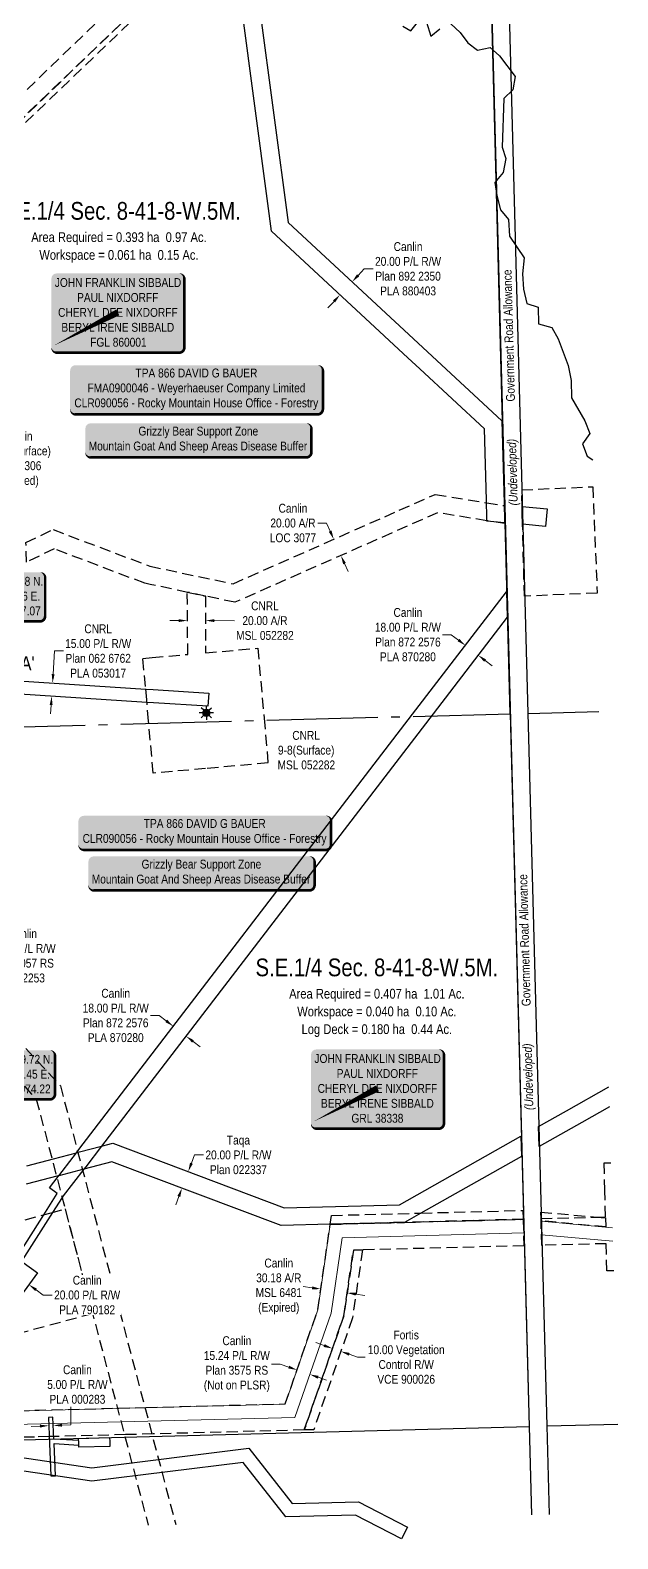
# Model space of a CAD drawing. Extents: x 626668 to 628700, y 5819173 to 5821810.
# Drawn here: x 628037 to 628700, y 5819173 to 5820874 of the extents above; entities that cross this region are included whole.
import ezdxf
from ezdxf.enums import TextEntityAlignment as Align

# ---------------------------------------------------------------- set-up
doc = ezdxf.new("R2010")
doc.units = 0
doc.header["$LTSCALE"] = 5
doc.header["$PDSIZE"] = 0.5
for name, pattern in [('foc-ACCESSROAD', [3.75, 2.5, -1.25]), ('foc-FLOWLINE', [3.75, 2.5, -1.25]), ('foc-QUARTERLINE', [33, 25, -3, 2, -3])]:
    doc.linetypes.add(name, pattern=pattern)
doc.layers.get('Defpoints').update_dxf_attribs({"color": 9})
for name, color, linetype in [('AS-OWNER', 7, 'Continuous'), ('AS-SYMBOL', 7, 'Continuous'), ('AS-WILDLIFE-BLOCK', 131, 'Continuous'), ('C-AR', 13, 'foc-ACCESSROAD'), ('C-RW', 13, 'Continuous'), ('C-SYMBOL', 7, 'Continuous'), ('C-WS', 13, 'foc-ACCESSROAD'), ('DETAIL-T', 7, 'Continuous'), ('F-EZE', 190, 'foc-FLOWLINE'), ('F-RW', 190, 'Continuous'), ('F-VCE', 190, 'foc-FLOWLINE'), ('F-WS', 190, 'foc-ACCESSROAD'), ('F-WS-S', 190, 'Continuous'), ('L-AREAWORK', 5, 'Continuous'), ('L-BD', 7, 'Continuous'), ('L-ROAD-T', 7, 'Continuous'), ('L-SEC', 7, 'Continuous'), ('L-SECQ', 8, 'foc-QUARTERLINE'), ('L-SYMBOL', 7, 'Continuous'), ('T-WATER', 160, 'Continuous')]:
    doc.layers.add(name, color=color, linetype=linetype)
for name, color, linetype, lineweight in [('C-AR-T', 13, 'Continuous', 9), ('C-RW-T', 13, 'Continuous', 9), ('C-WS-T', 13, 'Continuous', 9), ('F-RW-T', 190, 'Continuous', 9), ('F-WS-T', 190, 'Continuous', 9), ('T-TEXT', 48, 'Continuous', 18)]:
    doc.layers.add(name, color=color, linetype=linetype, lineweight=lineweight)
doc.styles.add('100L', font='ARIALN.TTF', dxfattribs={"height": 11})
doc.styles.add('175L', font='ARIALN.TTF', dxfattribs={"height": 20})
doc.styles.add('80', font='ARIALN.TTF', dxfattribs={"height": 10})
doc.styles.add('80CG', font='ARIALN.TTF', dxfattribs={"height": 10})
doc.styles.add('80L', font='ARIALN.TTF', dxfattribs={"height": 10})
doc.styles.add('80LS', font='ARIALNI.TTF', dxfattribs={"height": 10})
doc.dimstyles.new('Compass 5 000', dxfattribs={"dimscale": 5, "dimtxt": 9, "dimasz": 2, "dimexe": 0.2, "dimexo": 0.0625, "dimgap": 0.5, "dimtad": 0, "dimtih": 1, "dimtoh": 1, "dimzin": 0, "dimdsep": 46, "dimtxsty": '80CG', "dimcen": 0.1, "dimse1": 1, "dimse2": 1, "dimclrd": 256, "dimclrt": 256, "dimaunit": 1, "dimadec": 4, "dimazin": 0, "dimtfac": 0.06, "dimtofl": 0, "dimtmove": 0, "dimatfit": 1, "dimfxl": 0.2, "dimtolj": 1, "dimtzin": 0, "dimlwd": -1, "dimarcsym": 0})

# ---------------------------------------------------------------- blocks, each defined once
blk = doc.blocks.new('GAS')
h = blk.add_hatch(color=255)
h.dxf.hatch_style = 1
edge = h.paths.add_edge_path()
edge.add_arc((0, 0), 0.9, 0, 360)
for p, q in [((-0.81, 0), (-1.62, 0)), ((-0.57, 0.57), (-1.14, 1.14)), ((0, 0.81), (0, 1.62)), ((0.57, 0.57), (1.14, 1.14)), ((1.62, 0), (0.81, 0)), ((-0.57, -0.57), (-1.14, -1.14)), ((0, -0.81), (0, -1.62)), ((1.14, -1.14), (0.57, -0.57))]:
    blk.add_line(p, q)
blk.add_circle((0, 0), 0.8)
blk = doc.blocks.new('*U537')
h = blk.add_hatch(color=255)
edge = h.paths.add_edge_path()
edge.add_line((-121.5, -20), (121.5, -20))
edge.add_arc((121.5, -14), 6, 270, 360)
edge.add_line((127.5, -14), (127.5, 12.5))
edge.add_arc((121.5, 12.5), 6, 0, 90)
edge.add_line((121.5, 18.5), (-121.5, 18.5))
edge.add_arc((-121.5, 12.5), 6, 90, 180)
edge.add_line((-127.5, 12.5), (-127.5, -14))
edge.add_arc((-121.5, -14), 6, 180, 270)
at = {"color": 131, "flags": 128}
blk.add_lwpolyline([(-121.5, -20, 3, 3, 0), (121.5, -20, 3, 3, 0.414214), (127.5, -14, 3, 3, 0), (127.5, 12.5, 3, 0, 0.414214), (121.5, 18.5, 0, 0, 0), (-121.5, 18.5, 0, 0, 0.414214), (-127.5, 12.5, 0, 0, 0), (-127.5, -14, 0, 3, 0.414214)], format="xyseb", close=True, dxfattribs=at)
at = {"color": 131, "style": '80'}
blk.add_attdef('ENTER_TEXT_001', (-36, -5), '', height=10, dxfattribs=at)
blk = doc.blocks.new('*U534')
h = blk.add_hatch(color=254)
edge = h.paths.add_edge_path()
edge.add_line((-34, -28.5), (34, -28.5))
edge.add_arc((34, -22.5), 6, 270, 360)
edge.add_line((40, -22.5), (40, 21))
edge.add_arc((34, 21), 6, 0, 90)
edge.add_line((34, 27), (-34, 27))
edge.add_arc((-34, 21), 6, 90, 180)
edge.add_line((-40, 21), (-40, -22.5))
edge.add_arc((-34, -22.5), 6, 180, 270)
at = {"color": 1, "flags": 128}
blk.add_lwpolyline([(-34, -28.5, 3, 3, 0), (34, -28.5, 3, 3, 0.414214), (40, -22.5, 3, 3, 0), (40, 21, 3, 0, 0.414214), (34, 27, 0, 0, 0), (-34, 27, 0, 0, 0.414214), (-40, 21, 0, 0, 0), (-40, -22.5, 0, 3, 0.414214)], format="xyseb", close=True, dxfattribs=at)
blk.add_lwpolyline([(-11.9, -8.6, 0, 10, 0), (0, 0, 5, 5, 0)], format="xyseb", dxfattribs=at)
at = {"color": 1, "style": '80'}
blk.add_attdef('ENTER_TEXT_001', (-36, -5), '', height=10, dxfattribs=at)
blk = doc.blocks.new('*D539')
at = {"layer": 'C-AR-T', "transparency": 16777216}
for p, q in [((628354.9, 5819455.8), (628345, 5819457.2)), ((628404.4, 5819448.6), (628414.3, 5819447.2))]:
    blk.add_line(p, q, dxfattribs=at)
for points in [[(628355.2, 5819457.4), (628354.7, 5819454.1), (628364.8, 5819454.3)], [(628404.7, 5819450.3), (628404.2, 5819447), (628394.5, 5819450)]]:
    blk.add_solid(points, dxfattribs=at)
at = {"layer": 'Defpoints', "color": 0, "transparency": 16777216}
for p in [(628364.8, 5819454.3), (628364.9, 5819454.7), (628394.6, 5819450.4)]:
    blk.add_point(p, dxfattribs=at)
at = {"layer": 'C-AR-T', "transparency": 16777216, "insert": (628317.4, 5819457.2), "char_height": 10, "attachment_point": 5, "style": '80CG'}
blk.add_mtext('\\A1;Canlin\\P30.18 A/R\\PMSL 6481\\P(Expired)', dxfattribs=at)
blk = doc.blocks.new('*D542')
at = {"layer": 'C-RW-T', "transparency": 16777216}
for p, q in [((628048, 5819299.7), (628038.1, 5819299.3)), ((628073, 5819300.8), (628083, 5819301.2))]:
    blk.add_line(p, q, dxfattribs=at)
for points in [[(628048, 5819301.4), (628048.1, 5819298.1), (628058, 5819300.2)], [(628073, 5819302.4), (628073.1, 5819299.1), (628063, 5819300.4)]]:
    blk.add_solid(points, dxfattribs=at)
at = {"layer": 'Defpoints', "color": 0, "transparency": 16777216}
for p in [(628058, 5819301), (628063, 5819301.2), (628063, 5819300.4)]:
    blk.add_point(p, dxfattribs=at)
at = {"layer": 'C-RW-T', "transparency": 16777216, "insert": (628090.3, 5819346.6), "char_height": 10, "attachment_point": 5, "style": '80CG'}
blk.add_mtext('\\A1;Canlin\\P5.00 P/L R/W\\PPLA 000283', dxfattribs=at)
blk = doc.blocks.new('*D543')
at = {"layer": 'C-RW-T', "transparency": 16777216}
for p, q in [((628182.6, 5819762.9), (628172.6, 5819762.9)), ((628190.5, 5819756.8), (628182.6, 5819762.9)), ((628220.7, 5819733.7), (628228.6, 5819727.6))]:
    blk.add_line(p, q, dxfattribs=at)
for points in [[(628191.5, 5819758.2), (628189.5, 5819755.5), (628198.5, 5819750.7)], [(628221.7, 5819735), (628219.7, 5819732.4), (628212.7, 5819739.8)]]:
    blk.add_solid(points, dxfattribs=at)
at = {"layer": 'Defpoints', "color": 0, "transparency": 16777216}
for p in [(628198.3, 5819750.5), (628212.5, 5819739.5), (628212.7, 5819739.8)]:
    blk.add_point(p, dxfattribs=at)
at = {"layer": 'C-RW-T', "transparency": 16777216, "insert": (628133.5, 5819762.9), "char_height": 10, "attachment_point": 5, "style": '80CG'}
blk.add_mtext('\\A1;Canlin\\P18.00 P/L R/W\\PPlan 872 2576\\PPLA 870280', dxfattribs=at)
blk = doc.blocks.new('*D545')
at = {"layer": 'C-RW-T', "transparency": 16777216}
for p, q in [((628319.1, 5819369.6), (628309.1, 5819369.6)), ((628328.6, 5819366.3), (628319.1, 5819369.6)), ((628361.9, 5819354.8), (628371.3, 5819351.5))]:
    blk.add_line(p, q, dxfattribs=at)
for points in [[(628329.1, 5819367.9), (628328.1, 5819364.8), (628338, 5819363.1)], [(628362.4, 5819356.4), (628361.3, 5819353.2), (628352.4, 5819358.1)]]:
    blk.add_solid(points, dxfattribs=at)
at = {"layer": 'Defpoints', "color": 0, "transparency": 16777216}
for p in [(628338, 5819363.1), (628340.8, 5819371.1), (628355.2, 5819366.1)]:
    blk.add_point(p, dxfattribs=at)
at = {"layer": 'C-RW-T', "transparency": 16777216, "insert": (628270.1, 5819369.6), "char_height": 10, "attachment_point": 5, "style": '80CG'}
blk.add_mtext('\\A1;Canlin\\P15.24 P/L R/W\\PPlan 3575 RS\\P(Not on PLSR)', dxfattribs=at)
blk = doc.blocks.new('*D546')
at = {"layer": 'C-RW-T', "transparency": 16777216}
for p, q in [((627936.1, 5819823.4), (627926.1, 5819822.2)), ((627971, 5819827.9), (627989.4, 5819830.2))]:
    blk.add_line(p, q, dxfattribs=at)
for points in [[(627935.9, 5819825.1), (627936.3, 5819821.8), (627946, 5819824.7)], [(627970.8, 5819829.5), (627971.2, 5819826.2), (627961.1, 5819826.6)]]:
    blk.add_solid(points, dxfattribs=at)
at = {"layer": 'Defpoints', "color": 0, "transparency": 16777216}
for p in [(627941.5, 5819860.3), (627956.6, 5819862.2), (627961.1, 5819826.6)]:
    blk.add_point(p, dxfattribs=at)
at = {"layer": 'C-RW-T', "transparency": 16777216, "insert": (628028.5, 5819830.2), "char_height": 10, "attachment_point": 5, "style": '80CG', "bg_fill": 3, "box_fill_scale": 1.1, "bg_fill_color": 256, "bg_fill_true_color": 13158600, "bg_fill_transparency": 0}
blk.add_mtext('\\A1;Canlin\\P15.24 P/L R/W\\PPlan 3057 RS\\PPLA 2253', dxfattribs=at)
blk = doc.blocks.new('*D547')
at = {"layer": 'C-RW-T', "transparency": 16777216}
for p, q in [((628011.4, 5819477.1), (628003.3, 5819483)), ((628043.7, 5819453.5), (628051.7, 5819447.6)), ((628051.7, 5819447.6), (628061.7, 5819447.6))]:
    blk.add_line(p, q, dxfattribs=at)
for points in [[(628012.3, 5819478.5), (628010.4, 5819475.8), (628019.4, 5819471.2)], [(628044.6, 5819454.9), (628042.7, 5819452.2), (628035.6, 5819459.4)]]:
    blk.add_solid(points, dxfattribs=at)
at = {"layer": 'Defpoints', "color": 0, "transparency": 16777216}
for p in [(628019.2, 5819470.9), (628035.3, 5819459.1), (628035.6, 5819459.4)]:
    blk.add_point(p, dxfattribs=at)
at = {"layer": 'C-RW-T', "transparency": 16777216, "insert": (628101.3, 5819447.6), "char_height": 10, "attachment_point": 5, "style": '80CG', "bg_fill": 3, "box_fill_scale": 1.1, "bg_fill_color": 256, "bg_fill_true_color": 13158600, "bg_fill_transparency": 0}
blk.add_mtext('\\A1;Canlin\\P20.00 P/L R/W\\PPLA 790182', dxfattribs=at)
blk = doc.blocks.new('*D550')
at = {"layer": 'Defpoints', "color": 0, "transparency": 16777216}
for p in [(628210.5, 5819588.7), (628215.3, 5819586.9), (628203.4, 5819570)]:
    blk.add_point(p, dxfattribs=at)
at = {"layer": 'F-RW-T', "transparency": 16777216}
for p, q in [((628218.8, 5819596.2), (628222.4, 5819605.6)), ((628222.4, 5819605.6), (628232.4, 5819605.6)), ((628204.7, 5819558.8), (628201.2, 5819549.4))]:
    blk.add_line(p, q, dxfattribs=at)
for points in [[(628217.3, 5819596.8), (628220.4, 5819595.6), (628215.3, 5819586.9)], [(628203.1, 5819559.4), (628206.3, 5819558.2), (628208.2, 5819568.1)]]:
    blk.add_solid(points, dxfattribs=at)
at = {"layer": 'F-RW-T', "transparency": 16777216, "insert": (628271.9, 5819605.6), "char_height": 10, "attachment_point": 5, "style": '80CG'}
blk.add_mtext('\\A1;Taqa\\P20.00 P/L R/W\\PPlan 022337', dxfattribs=at)
blk = doc.blocks.new('*D552')
at = {"layer": 'Defpoints', "color": 0, "transparency": 16777216}
for p in [(628377.6, 5819386.2), (628387, 5819382.9), (628387.4, 5819384)]:
    blk.add_point(p, dxfattribs=at)
at = {"layer": 'F-RW-T', "transparency": 16777216}
for p, q in [((628368.5, 5819390.6), (628359.1, 5819393.9)), ((628396.9, 5819380.8), (628406.3, 5819377.5)), ((628406.3, 5819377.5), (628416.3, 5819377.5))]:
    blk.add_line(p, q, dxfattribs=at)
for points in [[(628369.1, 5819392.2), (628368, 5819389), (628378, 5819387.3)], [(628397.4, 5819382.3), (628396.3, 5819379.2), (628387.4, 5819384)]]:
    blk.add_solid(points, dxfattribs=at)
at = {"layer": 'F-RW-T', "transparency": 16777216, "insert": (628461.1, 5819377.5), "char_height": 10, "attachment_point": 5, "style": '80CG', "bg_fill": 3, "box_fill_scale": 1.1, "bg_fill_color": 256, "bg_fill_true_color": 13158600, "bg_fill_transparency": 0}
blk.add_mtext('\\A1;Fortis\\P10.00 Vegetation \\PControl R/W\\PVCE 900026', dxfattribs=at)
blk = doc.blocks.new('*D553')
at = {"layer": 'Defpoints', "color": 0, "transparency": 16777216}
for p in [(628020.6, 5820140.8), (628062.3, 5820138.1), (628019.6, 5820125.8)]:
    blk.add_point(p, dxfattribs=at)
at = {"layer": 'F-RW-T', "transparency": 16777216}
for p, q in [((628062.9, 5820148), (628064.6, 5820174.1)), ((628064.6, 5820174.1), (628074.6, 5820174.1)), ((628060.6, 5820113.1), (628060, 5820103.1))]:
    blk.add_line(p, q, dxfattribs=at)
for points in [[(628061.3, 5820148.1), (628064.6, 5820147.9), (628062.3, 5820138.1)], [(628059, 5820113.2), (628062.3, 5820113), (628061.3, 5820123.1)]]:
    blk.add_solid(points, dxfattribs=at)
at = {"layer": 'F-RW-T', "transparency": 16777216, "insert": (628113.7, 5820174.1), "char_height": 10, "attachment_point": 5, "style": '80CG', "bg_fill": 3, "box_fill_scale": 1.1, "bg_fill_color": 256, "bg_fill_true_color": 13158600, "bg_fill_transparency": 0}
blk.add_mtext('\\A1;CNRL\\P15.00 P/L R/W\\PPlan 062 6762\\PPLA 053017', dxfattribs=at)
blk = doc.blocks.new('*U535')
h = blk.add_hatch(color=59)
edge = h.paths.add_edge_path()
edge.add_line((-69, -45.5), (69, -45.5))
edge.add_arc((69, -39.5), 6, 270, 360)
edge.add_line((75, -39.5), (75, 38))
edge.add_arc((69, 38), 6, 0, 90)
edge.add_line((69, 44), (-69, 44))
edge.add_arc((-69, 38), 6, 90, 180)
edge.add_line((-75, 38), (-75, -39.5))
edge.add_arc((-69, -39.5), 6, 180, 270)
at = {"color": 1, "flags": 128}
blk.add_lwpolyline([(-69, -45.5, 3, 3, 0), (69, -45.5, 3, 3, 0.414214), (75, -39.5, 3, 3, 0), (75, 38, 3, 0, 0.414214), (69, 44, 0, 0, 0), (-69, 44, 0, 0, 0.414214), (-75, 38, 0, 0, 0), (-75, -39.5, 0, 3, 0.414214)], format="xyseb", close=True, dxfattribs=at)
blk.add_lwpolyline([(-72.5, -37.6, 0, 7.5, 0), (0, 0, 0, 0, 0)], format="xyseb", dxfattribs=at)
at = {"color": 1, "style": '80'}
blk.add_attdef('ENTER_TEXT_001', (-36, -5), '', height=10, dxfattribs=at)
blk = doc.blocks.new('*U536')
h = blk.add_hatch(color=255)
edge = h.paths.add_edge_path()
edge.add_line((-136.5, -20), (136.5, -20))
edge.add_arc((136.5, -14), 6, 270, 360)
edge.add_line((142.5, -14), (142.5, 12.5))
edge.add_arc((136.5, 12.5), 6, 0, 90)
edge.add_line((136.5, 18.5), (-136.5, 18.5))
edge.add_arc((-136.5, 12.5), 6, 90, 180)
edge.add_line((-142.5, 12.5), (-142.5, -14))
edge.add_arc((-136.5, -14), 6, 180, 270)
at = {"color": 44, "flags": 128}
blk.add_lwpolyline([(-136.5, -20, 3, 3, 0), (136.5, -20, 3, 3, 0.414214), (142.5, -14, 3, 3, 0), (142.5, 12.5, 3, 0, 0.414214), (136.5, 18.5, 0, 0, 0), (-136.5, 18.5, 0, 0, 0.414214), (-142.5, 12.5, 0, 0, 0), (-142.5, -14, 0, 3, 0.414214)], format="xyseb", close=True, dxfattribs=at)
at = {"color": 44, "style": '80'}
blk.add_attdef('ENTER_TEXT_001', (-36, -5), '', height=10, dxfattribs=at)
blk = doc.blocks.new('*U561')
h = blk.add_hatch(color=255)
edge = h.paths.add_edge_path()
edge.add_line((-136.5, -28.5), (136.5, -28.5))
edge.add_arc((136.5, -22.5), 6, 270, 360)
edge.add_line((142.5, -22.5), (142.5, 21))
edge.add_arc((136.5, 21), 6, 0, 90)
edge.add_line((136.5, 27), (-136.5, 27))
edge.add_arc((-136.5, 21), 6, 90, 180)
edge.add_line((-142.5, 21), (-142.5, -22.5))
edge.add_arc((-136.5, -22.5), 6, 180, 270)
at = {"color": 44, "flags": 128}
blk.add_lwpolyline([(-136.5, -28.5, 3, 3, 0), (136.5, -28.5, 3, 3, 0.414214), (142.5, -22.5, 3, 3, 0), (142.5, 21, 3, 0, 0.414214), (136.5, 27, 0, 0, 0), (-136.5, 27, 0, 0, 0.414214), (-142.5, 21, 0, 0, 0), (-142.5, -22.5, 0, 3, 0.414214)], format="xyseb", close=True, dxfattribs=at)
at = {"color": 44, "style": '80'}
blk.add_attdef('ENTER_TEXT_001', (-36, -5), '', height=10, dxfattribs=at)
blk = doc.blocks.new('*D564')
at = {"layer": 'C-AR-T', "transparency": 16777216}
for p, q in [((628371.3, 5820318.4), (628361.3, 5820318.4)), ((628375.3, 5820309.3), (628371.3, 5820318.4)), ((628391.5, 5820272.7), (628395.6, 5820263.6))]:
    blk.add_line(p, q, dxfattribs=at)
for points in [[(628376.9, 5820310), (628373.8, 5820308.6), (628379.4, 5820300.1)], [(628393, 5820273.4), (628390, 5820272), (628387.5, 5820281.8)]]:
    blk.add_solid(points, dxfattribs=at)
at = {"layer": 'Defpoints', "color": 0, "transparency": 16777216}
for p in [(628379.4, 5820300.1), (628383.7, 5820302.1), (628391.8, 5820283.8)]:
    blk.add_point(p, dxfattribs=at)
at = {"layer": 'C-AR-T', "transparency": 16777216, "insert": (628333.4, 5820318.4), "char_height": 10, "attachment_point": 5, "style": '80CG'}
blk.add_mtext('\\A1;Canlin\\P20.00 A/R\\PLOC 3077', dxfattribs=at)
blk = doc.blocks.new('*D595')
at = {"layer": 'C-RW-T', "transparency": 16777216}
for p, q in [((628512, 5820192.5), (628502, 5820192.5)), ((628520, 5820186.5), (628512, 5820192.5)), ((628550.1, 5820163.3), (628558.1, 5820157.3))]:
    blk.add_line(p, q, dxfattribs=at)
for points in [[(628521, 5820187.8), (628519, 5820185.1), (628527.9, 5820180.4)], [(628551.1, 5820164.7), (628549.1, 5820162), (628542.2, 5820169.4)]]:
    blk.add_solid(points, dxfattribs=at)
at = {"layer": 'Defpoints', "color": 0, "transparency": 16777216}
for p in [(628527.7, 5820180.1), (628542, 5820169.2), (628542.2, 5820169.4)]:
    blk.add_point(p, dxfattribs=at)
at = {"layer": 'C-RW-T', "transparency": 16777216, "insert": (628463, 5820192.5), "char_height": 10, "attachment_point": 5, "style": '80CG'}
blk.add_mtext('\\A1;Canlin\\P18.00 P/L R/W\\PPlan 872 2576\\PPLA 870280', dxfattribs=at)
blk = doc.blocks.new('*D602')
at = {"layer": 'C-RW-T', "transparency": 16777216}
for p, q in [((628406.9, 5820597.8), (628413.7, 5820605.2)), ((628413.7, 5820605.2), (628423.7, 5820605.2)), ((628379.7, 5820568.5), (628372.9, 5820561.2))]:
    blk.add_line(p, q, dxfattribs=at)
for points in [[(628405.6, 5820599), (628408.1, 5820596.7), (628400.1, 5820590.5)], [(628378.5, 5820569.7), (628380.9, 5820567.4), (628386.5, 5820575.9)]]:
    blk.add_solid(points, dxfattribs=at)
at = {"layer": 'Defpoints', "color": 0, "transparency": 16777216}
for p in [(628391.5, 5820598.4), (628377.9, 5820583.8), (628400.1, 5820590.5)]:
    blk.add_point(p, dxfattribs=at)
at = {"layer": 'C-RW-T', "transparency": 16777216, "insert": (628463.2, 5820605.2), "char_height": 10, "attachment_point": 5, "style": '80CG'}
blk.add_mtext('\\A1;Canlin\\P20.00 P/L R/W\\PPlan 892 2350\\PPLA 880403', dxfattribs=at)
blk = doc.blocks.new('*D715')
at = {"layer": 'Defpoints', "color": 0, "transparency": 16777216}
for p in [(628214.5, 5820213.8), (628234.8, 5820213.8), (628234.8, 5820208.4)]:
    blk.add_point(p, dxfattribs=at)
at = {"layer": 'F-WS-T', "transparency": 16777216}
for p, q in [((628204.4, 5820208.4), (628194.4, 5820208.4)), ((628244.8, 5820208.4), (628267.5, 5820208.3))]:
    blk.add_line(p, q, dxfattribs=at)
for points in [[(628204.4, 5820210), (628204.4, 5820206.7), (628214.4, 5820208.4)], [(628244.8, 5820210), (628244.8, 5820206.7), (628234.8, 5820208.4)]]:
    blk.add_solid(points, dxfattribs=at)
at = {"layer": 'F-WS-T', "transparency": 16777216, "insert": (628301.8, 5820208.3), "char_height": 10, "attachment_point": 5, "style": '80CG'}
blk.add_mtext('\\A1;CNRL\\P20.00 A/R\\PMSL 052282', dxfattribs=at)

msp = doc.modelspace()

# ---------------------------------------------------------------- linework, layer by layer
at = {"layer": 'C-AR', "flags": 128}
msp.add_lwpolyline([(627658.94, 5820418.946), (627642.915, 5820431.291), (628112.919, 5820883.975), (628103.615, 5820894.484), (628129.727, 5820895.197), (628140.661, 5820882.854), (627658.94, 5820418.946), (627658.94, 5820418.946)], close=True, dxfattribs=at)
at = {"layer": 'C-AR'}
msp.add_lwpolyline([(628571.639, 5820338.152), (628572.176, 5820317.796), (628552.102, 5820321.061), (628496.555, 5820330.093), (628268.018, 5820229.021), (628234.884, 5820236.025), (628214.892, 5820240.251), (628172.424, 5820249.229), (628166.243, 5820250.536), (628063.921, 5820289.391), (628032.851, 5820274.4), (628032.251, 5820296.308), (628062.82, 5820311.059), (628171.885, 5820269.79), (628265.834, 5820249.93), (628436.997, 5820325.626), (628453.238, 5820332.809), (628493.9, 5820350.792), (628551.565, 5820341.416), (628571.639, 5820338.152)], close=True, dxfattribs=at)
for points in [[(627992.129, 5819724.308), (628043.867, 5819668.73), (628170.138, 5819188.009)], [(628032.19, 5819725.552), (628071.12, 5819683.733), (628201.114, 5819188.836)], [(628695.171, 5819474.948), (628687.424, 5819474.749), (628686.633, 5819505.532), (628613.964, 5819503.665), (628613.228, 5819531.199), (628613.157, 5819533.838), (628675.967, 5819535.451), (628685.028, 5819535.684), (628685.858, 5819535.705), (628685.094, 5819565.459), (628684.292, 5819596.66), (628691.938, 5819596.857)], [(627929.864, 5819314.721), (628136.862, 5819320.022), (628167.848, 5819320.815), (628324.676, 5819324.825), (628361.493, 5819431.185), (628375.415, 5819527.396), (628459.123, 5819529.574), (628593.068, 5819533.06), (628593.068, 5819533.06), (628593.867, 5819503.149), (628411.722, 5819498.47), (628401.576, 5819498.209), (628390.772, 5819424.182), (628346.092, 5819295.385), (628175.644, 5819290.937), (628144.662, 5819290.129), (628063.547, 5819288.015), (628060.771, 5819287.943), (628058.546, 5819287.885), (628041.89, 5819287.451), (627941.972, 5819284.849)]]:
    msp.add_lwpolyline(points, dxfattribs=at)
at = {"layer": 'C-RW'}
for points in [[(628572.099, 5820320.609), (628572.146, 5820318.817), (628552.109, 5820320.694), (628552.025, 5820323.874), (628551.488, 5820344.229), (628549.365, 5820424.762), (628476.51, 5820492.332), (628462.954, 5820504.908), (628309.049, 5820647.669), (628304.909, 5820678.759), (628275.554, 5820899.183), (628295.643, 5820899.733), (628327.912, 5820657.426), (628569.114, 5820433.703), (628571.562, 5820340.966), (628572.099, 5820320.609)], [(628592.438, 5820316.99), (628591.907, 5820337.116), (628620.14, 5820334.472), (628618.273, 5820314.568), (628592.438, 5820316.99)], [(627991.567, 5819399.17), (627929.864, 5819314.721), (627933.191, 5819347.417), (627933.887, 5819354.127), (627946.281, 5819371.091), (627984.86, 5819423.903), (628009.73, 5819457.947), (628029.066, 5819484.415), (628045.22, 5819472.614), (627991.567, 5819399.17)], [(628127.011, 5819276.844), (628092.086, 5819275.928), (628091.853, 5819280.941), (628091.622, 5819285.914), (628126.547, 5819286.829), (628126.746, 5819282.566)]]:
    msp.add_lwpolyline(points, close=True, dxfattribs=at)
for points in [[(627983.349, 5819429.476), (628052.325, 5819538.118), (628067.468, 5819561.969), (628058.775, 5819568.649), (628068.63, 5819581.476), (628069.217, 5819582.241), (628085.387, 5819603.289), (628089.126, 5819608.166), (628091.91, 5819611.797), (628468.352, 5820102.72), (628574.207, 5820240.72), (628574.961, 5820212.152), (628491.489, 5820103.337), (628117.535, 5819615.642), (628099.661, 5819592.335), (628097.667, 5819589.729), (628074.39, 5819559.403), (628073.075, 5819557.689), (628062.377, 5819540.844), (628009.73, 5819457.947)], [(628091.736, 5819283.454), (628063.695, 5819284.989), (628062.665, 5819309.798), (628057.671, 5819309.591), (628058.899, 5819280.017), (628060.414, 5819243.521), (628065.408, 5819243.729), (628063.904, 5819279.972), (628091.969, 5819278.435)]]:
    msp.add_lwpolyline(points, dxfattribs=at)
at = {"layer": 'C-RW', "flags": 128}
msp.add_lwpolyline([(627941.972, 5819284.849), (627941.113, 5819277.041), (628106.582, 5819252.776), (628283.608, 5819274.704), (628332.611, 5819212.573), (628407.231, 5819214.515), (628462.553, 5819185.925), (628455.673, 5819172.599), (628403.773, 5819199.422), (628325.495, 5819197.383), (628277.067, 5819258.761), (628106.414, 5819237.64), (627924.511, 5819264.315), (627926.646, 5819284.45)], close=True, dxfattribs=at)
at = {"layer": 'C-RW-T'}
msp.add_line((628083.01, 5819301.197), (628083.01, 5819321.581), dxfattribs=at)
at = {"layer": 'C-RW-T', "flags": 128}
msp.add_lwpolyline([(628593.204, 5819532.847), (628593.609, 5819517.621), (628388.705, 5819512.288), (628376.412, 5819427.324), (628335.653, 5819309.578), (627928.061, 5819299.133), (627929.756, 5819314.405), (628324.715, 5819324.54), (628361.545, 5819430.936), (628375.471, 5819527.18), (628593.204, 5819532.847)], close=True, dxfattribs=at)
msp.add_lwpolyline([(628694.289, 5819508.218), (628613.786, 5819515.651), (628613.374, 5819530.984), (628693.882, 5819523.551)], dxfattribs=at)
at = {"layer": 'C-WS'}
for points in [[(628676.582, 5820239.437), (628594.444, 5820235.904), (628592.306, 5820316.929), (628591.775, 5820337.049), (628591.277, 5820355.909), (628671.423, 5820359.356), (628676.582, 5820239.437)], [(628107.274, 5819426.579), (627990.905, 5819395.027), (627989.903, 5819398.719), (627984.17, 5819419.867), (627983.197, 5819423.452), (627981.686, 5819429.025), (627958.969, 5819512.804), (628050.662, 5819537.667), (628060.713, 5819540.393), (628076.457, 5819544.661), (628107.274, 5819426.579)]]:
    msp.add_lwpolyline(points, close=True, dxfattribs=at)
at = {"layer": 'F-EZE'}
msp.add_lwpolyline([(627763.806, 5820513.534), (627668.323, 5820419.602), (627663.522, 5820423.347), (627763.595, 5820521.645), (628140.661, 5820882.854), (628129.727, 5820895.197), (628137.566, 5820895.412), (628148.988, 5820882.519), (627763.806, 5820513.534)], close=True, dxfattribs=at)
at = {"layer": 'F-RW'}
for points in [[(627920.19, 5820147.353), (628167.376, 5820131.181), (628175.782, 5820130.762), (628238.362, 5820126.701), (628237.407, 5820111.742), (628176.177, 5820115.717), (628168.738, 5820116.072), (627922.131, 5820132.206)], [(628690.265, 5819659.917), (628659.083, 5819642.325), (628610.984, 5819615.189), (628610.38, 5819637.818), (628641.755, 5819655.519), (628689.665, 5819682.548)], [(628033.192, 5819593.448), (628063.429, 5819601.404), (628089.126, 5819608.166), (628092.618, 5819609.085), (628117.535, 5819615.642), (628130.219, 5819618.979), (628323.412, 5819546.054), (628453.631, 5819549.443), (628590.568, 5819626.636), (628591.172, 5819604.012), (628477.732, 5819540.064), (628459.123, 5819529.574), (628375.415, 5819527.396), (628320.015, 5819525.954), (628129.131, 5819598.007), (628097.667, 5819589.729), (628069.217, 5819582.241), (628068.48, 5819582.047), (628032.517, 5819572.584)]]:
    msp.add_lwpolyline(points, dxfattribs=at)
at = {"layer": 'F-VCE'}
for points in [[(628592.8, 5819543.059), (628593.068, 5819533.06), (628459.123, 5819529.574), (628375.415, 5819527.396), (628376.799, 5819537.437), (628477.732, 5819540.064), (628592.8, 5819543.059)], [(628685.888, 5819534.535), (628686.146, 5819524.467), (628613.228, 5819531.199), (628613.157, 5819533.838), (628612.959, 5819541.269), (628675.967, 5819535.451), (628685.888, 5819534.535)], [(628411.722, 5819498.47), (628400.533, 5819421.799), (628356.776, 5819295.664), (628346.092, 5819295.386), (628390.772, 5819424.182), (628401.576, 5819498.209), (628411.722, 5819498.47)]]:
    msp.add_lwpolyline(points, close=True, dxfattribs=at)
at = {"layer": 'F-WS'}
msp.add_lwpolyline([(628234.805, 5820236.041), (628234.775, 5820172.035), (628293.625, 5820177.336), (628300.752, 5820098.254), (628305.291, 5820047.898), (628234.711, 5820041.541), (628175.861, 5820036.238), (628170.585, 5820094.789), (628168.414, 5820118.871), (628167.052, 5820133.981), (628164.196, 5820165.678), (628174.59, 5820166.614), (628214.781, 5820170.233), (628214.248, 5820240.387), (628234.241, 5820236.161)], close=True, dxfattribs=at)
at = {"layer": 'L-BD'}
msp.add_line((628557.191, 5820906.882), (628599.83, 5819299.45), dxfattribs=at)
at = {"layer": 'L-SEC'}
for p, q in [((628578.506, 5820103.282), (628557.191, 5820906.882)), ((628598.609, 5820103.815), (628577.281, 5820907.924)), ((628619.929, 5819300.011), (628598.609, 5820103.815)), ((628578.506, 5820103.282), (628599.826, 5819299.478)), ((627796.394, 5819278.034), (628599.826, 5819299.478)), ((628599.826, 5819299.478), (628602.477, 5819199.549)), ((628619.929, 5819300.011), (628699.759, 5819301.976)), ((628622.579, 5819200.085), (628619.929, 5819300.011))]:
    msp.add_line(p, q, dxfattribs=at)
at = {"layer": 'L-SECQ'}
for p, q in [((628598.61, 5820103.779), (628678.44, 5820105.753)), ((627809.213, 5820082.66), (628578.506, 5820103.282))]:
    msp.add_line(p, q, dxfattribs=at)
at = {"layer": 'T-WATER'}
for points in [[(628457.243, 5820878.889), (628466.24, 5820873.801), (628475.279, 5820885.134)], [(628484.093, 5820883.298), (628488.936, 5820867.635), (628498.946, 5820875.944)], [(628511.495, 5820881.443), (628521.915, 5820871.637), (628530.679, 5820859.997), (628541.665, 5820851.685), (628555.802, 5820855.051), (628566.404, 5820845.364), (628583.872, 5820822.143), (628581.327, 5820807.147), (628571.051, 5820797.459), (628569.321, 5820742.566), (628573.487, 5820729.501), (628570.449, 5820713.852), (628561.051, 5820702.705), (628563.139, 5820687.751), (628567.498, 5820671.914), (628576.51, 5820660.69), (628577.569, 5820641.964), (628594.057, 5820617.737), (628592.179, 5820599.542), (628593.564, 5820582.192), (628597.139, 5820566.249), (628609.938, 5820561.877), (628610.336, 5820543.103), (628625.305, 5820538.934), (628632.543, 5820526.056), (628643.819, 5820496.204), (628647.138, 5820479.363), (628647.523, 5820459.865), (628662.417, 5820433.922), (628668.065, 5820419.568), (628659.86, 5820407.797), (628665.337, 5820393.987), (628671.635, 5820389.63)]]:
    msp.add_lwpolyline(points, dxfattribs=at)

# ---------------------------------------------------------------- block references
ref = msp.add_blockref('*U561', (628224.631, 5820469.459))
ref.add_attrib('ENTER_TEXT_001', 'TPA 866 DAVID G BAUER', (628155.814, 5820482.684), dxfattribs={"color": 44, "height": 10, "style": '80'})
ref.add_attrib('ENTER_TEXT_002', 'FMA0900046 - Weyerhaeuser Company Limited', (628101.677, 5820465.84), dxfattribs={"color": 44, "height": 10, "style": '80'})
ref.add_attrib('ENTER_TEXT_003', 'CLR090056 - Rocky Mountain House Office - Forestry', (628086.875, 5820448.996), dxfattribs={"color": 44, "height": 10, "style": '80'})
ref = msp.add_blockref('*U536', (628233.964, 5819969.709))
ref.add_attrib('ENTER_TEXT_001', 'TPA 866 DAVID G BAUER', (628165.148, 5819974.513), dxfattribs={"color": 44, "height": 10, "style": '80'})
ref.add_attrib('ENTER_TEXT_002', 'CLR090056 - Rocky Mountain House Office - Forestry', (628096.208, 5819957.669), dxfattribs={"color": 44, "height": 10, "style": '80'})
at = {"layer": 'AS-OWNER'}
ref = msp.add_blockref('*U535', (628135.949, 5820556.073), dxfattribs=dict(at, xscale=0.9996514500000044, yscale=0.9996514500000044, zscale=0.9996514500000044))
ref.add_attrib('ENTER_TEXT_001', 'JOHN FRANKLIN SIBBALD', (628064.848, 5820584.747), dxfattribs={"layer": '0', "color": 1, "height": 9.99651, "style": '80'})
ref.add_attrib('ENTER_TEXT_002', 'PAUL NIXDORFF', (628089.955, 5820567.909), dxfattribs={"layer": '0', "color": 1, "height": 9.99651, "style": '80'})
ref.add_attrib('ENTER_TEXT_003', 'CHERYL DEE NIXDORFF', (628068.496, 5820551.071), dxfattribs={"layer": '0', "color": 1, "height": 9.99651, "style": '80'})
ref.add_attrib('ENTER_TEXT_004', 'BERYL IRENE SIBBALD', (628072.205, 5820534.233), dxfattribs={"layer": '0', "color": 1, "height": 9.99651, "style": '80'})
ref.add_attrib('ENTER_TEXT_005', 'FGL 860001', (628104.691, 5820517.395), dxfattribs={"layer": '0', "color": 1, "height": 9.9965, "style": '80'})
ref = msp.add_blockref('*U535', (628428.704, 5819680.677), dxfattribs=dict(at, xscale=0.9996514500000044, yscale=0.9996514500000044, zscale=0.9996514500000044))
ref.add_attrib('ENTER_TEXT_001', 'JOHN FRANKLIN SIBBALD', (628357.603, 5819709.352), dxfattribs={"layer": '0', "color": 1, "height": 9.99651, "style": '80'})
ref.add_attrib('ENTER_TEXT_002', 'PAUL NIXDORFF', (628382.71, 5819692.514), dxfattribs={"layer": '0', "color": 1, "height": 9.99651, "style": '80'})
ref.add_attrib('ENTER_TEXT_003', 'CHERYL DEE NIXDORFF', (628361.251, 5819675.675), dxfattribs={"layer": '0', "color": 1, "height": 9.99651, "style": '80'})
ref.add_attrib('ENTER_TEXT_004', 'BERYL IRENE SIBBALD', (628364.961, 5819658.837), dxfattribs={"layer": '0', "color": 1, "height": 9.99651, "style": '80'})
ref.add_attrib('ENTER_TEXT_005', 'GRL 38338', (628399.359, 5819641.999), dxfattribs={"layer": '0', "color": 1, "height": 9.9965, "style": '80'})
at = {"layer": 'AS-SYMBOL', "xscale": 5.000000000000027, "yscale": 5.000000000000027, "zscale": 5.000000000000027}
msp.add_blockref('GAS', (628235.702, 5820104.411), dxfattribs=at)
at = {"layer": 'AS-WILDLIFE-BLOCK', "linetype": 'ByBlock'}
ref = msp.add_blockref('*U537', (628226.744, 5820412.442), dxfattribs=at)
ref.add_attrib('ENTER_TEXT_001', 'Grizzly Bear Support Zone', (628159.179, 5820417.164), dxfattribs={"layer": '0', "color": 131, "height": 10, "style": '80'})
ref.add_attrib('ENTER_TEXT_002', 'Mountain Goat And Sheep Areas Disease Buffer', (628103.006, 5820400.32), dxfattribs={"layer": '0', "color": 131, "height": 10, "style": '80'})
ref = msp.add_blockref('*U537', (628230.235, 5819923.944), dxfattribs=at)
ref.add_attrib('ENTER_TEXT_001', 'Grizzly Bear Support Zone', (628162.67, 5819928.666), dxfattribs={"layer": '0', "color": 131, "height": 10, "style": '80'})
ref.add_attrib('ENTER_TEXT_002', 'Mountain Goat And Sheep Areas Disease Buffer', (628106.497, 5819911.822), dxfattribs={"layer": '0', "color": 131, "height": 10, "style": '80'})
at = {"layer": 'DETAIL-T'}
ref = msp.add_blockref('*U534', (628013.952, 5820235.944), dxfattribs=dict(at, xscale=0.9996514500000044, yscale=0.9996514500000044, zscale=0.9996514500000044))
ref.add_attrib('ENTER_TEXT_001', '5820225.38 N.', (627976.646, 5820247.712), dxfattribs={"layer": '0', "color": 1, "height": 9.99651, "style": '80'})
ref.add_attrib('ENTER_TEXT_002', '627910.26 E.', (627980.168, 5820231.01), dxfattribs={"layer": '0', "color": 1, "height": 9.99651, "style": '80'})
ref.add_attrib('ENTER_TEXT_003', 'Elev.= 977.07', (627978.589, 5820214.309), dxfattribs={"layer": '0', "color": 1, "height": 9.99651, "style": '80'})
ref = msp.add_blockref('*U534', (628025.089, 5819696.702), dxfattribs=dict(at, xscale=0.9996514500000044, yscale=0.9996514500000044, zscale=0.9996514500000044))
ref.add_attrib('ENTER_TEXT_001', '5819729.72 N.', (627987.783, 5819708.47), dxfattribs={"layer": '0', "color": 1, "height": 9.99651, "style": '80'})
ref.add_attrib('ENTER_TEXT_002', '627973.45 E.', (627991.305, 5819691.769), dxfattribs={"layer": '0', "color": 1, "height": 9.99651, "style": '80'})
ref.add_attrib('ENTER_TEXT_003', 'Elev.= 974.22', (627989.757, 5819675.067), dxfattribs={"layer": '0', "color": 1, "height": 9.99651, "style": '80'})
at = {"layer": 'F-WS-S', "xscale": 5.000000000000051, "yscale": 5.000000000000051, "zscale": 5.000000000000051}
msp.add_blockref('GAS', (628235.699, 5820104.439), dxfattribs=at)

# ---------------------------------------------------------------- texts
at = {"layer": 'C-SYMBOL', "color": 3, "style": '175L'}
for s, p in [('N.E.1/4 Sec. 8-41-8-W.5M.', (628137.141, 5820654.617)), ('S.E.1/4 Sec. 8-41-8-W.5M.', (628428.015, 5819801.193))]:
    msp.add_text(s, height=19.99285, dxfattribs=at).set_placement(p, align=Align.BOTTOM_CENTER)
at = {"layer": 'C-WS-T', "insert": (627986.49, 5820421.478), "char_height": 10, "attachment_point": 1, "style": '80L'}
msp.add_mtext_dynamic_manual_height_columns('\\pi20.753;Canlin\\P\\pi0.66392;10-8 (Surface)\\P\\pi10.899;MSL 4306\\P\\pi13.771;(Expired)', width=72.62387, gutter_width=50, heights=[0], dxfattribs=at)
at = {"layer": 'DETAIL-T', "color": 3, "insert": (627997.836, 5820173.473), "char_height": 15.9943, "width": 154.4228, "attachment_point": 5, "style": '80CG'}
msp.add_mtext("SEE\\PDETAIL 'A'", dxfattribs=at)
at = {"layer": 'F-WS-T', "insert": (628311.435, 5820083.922), "char_height": 9.99651, "attachment_point": 1, "style": '80L'}
msp.add_mtext_dynamic_manual_height_columns('\\pi21.218;CNRL\\P\\pi5.0672;9-8(Surface)\\P\\pi4.5695;MSL 052282', width=72.62292, gutter_width=50, heights=[0], dxfattribs=at)
at = {"layer": 'L-AREAWORK', "color": 5, "style": '100L'}
for s, p in [('Workspace = 0.061 ha  0.15 Ac.', (628137.141, 5820612.132)), ('Workspace = 0.040 ha  0.10 Ac.', (628428.015, 5819758.709)), ('Log Deck = 0.180 ha  0.44 Ac.', (628428.015, 5819738.716))]:
    msp.add_text(s, height=10.99607, dxfattribs=at).set_placement(p, align=Align.BOTTOM_CENTER)
at = {"layer": 'L-ROAD-T', "style": '80L'}
for p in [(628576.815, 5820529.899), (628594.491, 5819847.909)]:
    msp.add_text('Government Road Allowance', height=9.99651, rotation=91.51935, dxfattribs=at).set_placement(p, align=Align.MIDDLE_CENTER)
at = {"layer": 'L-SYMBOL', "color": 5, "style": '100L'}
for s, p in [('Area Required = 0.393 ha  0.97 Ac.', (628137.141, 5820632.125)), ('Area Required = 0.407 ha  1.01 Ac.', (628428.015, 5819778.701))]:
    msp.add_text(s, height=10.99607, dxfattribs=at).set_placement(p, align=Align.BOTTOM_CENTER)
at = {"layer": 'T-TEXT', "style": '80LS'}
for p in [(628580.902, 5820375.819), (628598.578, 5819693.829)]:
    msp.add_text('(Undeveloped)', height=9.99651, rotation=91.51935, dxfattribs=at).set_placement(p, align=Align.MIDDLE_CENTER)

# ---------------------------------------------------------------- dimensions: what is measured, and where the dimension line sits
at = {"layer": 'C-AR-T'}
for p1, p2, distance, text, picture, middle in [((628391.821, 5820283.774), (628383.73, 5820302.069), 4.76, 'Canlin\\P20.00 A/R\\PLOC 3077', '*D564', (628333.358, 5820318.435)), ((628394.593, 5819450.364), (628364.89, 5819454.662), 0.325, 'Canlin\\P30.18 A/R\\PMSL 6481\\P(Expired)', '*D539', (628317.383, 5819457.204))]:
    dim = msp.add_aligned_dim(p1=p1, p2=p2, distance=distance, text=text, dimstyle='Compass 5 000', dxfattribs=at)
    dim.commit()
    dim.dimension.update_dxf_attribs({"geometry": picture, "text_midpoint": middle})
at = {"layer": 'C-RW-T'}
for p1, p2, distance, text, picture, middle in [((628377.926, 5820583.779), (628391.517, 5820598.431), -11.659, 'Canlin\\P20.00 P/L R/W\\PPlan 892 2350\\PPLA 880403', '*D602', (628463.205, 5820605.166)), ((628355.215, 5819366.089), (628340.822, 5819371.071), 8.479, 'Canlin\\P15.24 P/L R/W\\PPlan 3575 RS\\P(Not on PLSR)', '*D545', (628270.063, 5819369.601))]:
    dim = msp.add_aligned_dim(p1=p1, p2=p2, distance=distance, text=text, dimstyle='Compass 5 000', dxfattribs=at)
    dim.commit()
    dim.dimension.update_dxf_attribs({"geometry": picture, "text_midpoint": middle})
for base, p1, p2, picture, middle in [((628542.185, 5820169.422), (628527.704, 5820180.095), (628541.977, 5820169.15), '*D595', (628462.954, 5820192.536)), ((628212.733, 5819739.804), (628198.251, 5819750.478), (628212.525, 5819739.533), '*D543', (628133.502, 5819762.919))]:
    dim = msp.add_linear_dim(base=base, p1=p1, p2=p2, angle=322.519756, text='Canlin\\P18.00 P/L R/W\\PPlan 872 2576\\PPLA 870280', dimstyle='Compass 5 000', dxfattribs=at)
    dim.commit()
    dim.dimension.update_dxf_attribs({"geometry": picture, "text_midpoint": middle, "dimtype": 161})
dim = msp.add_linear_dim(base=(628063.034, 5819300.367), p1=(628058, 5819301.029), p2=(628062.998, 5819301.236), angle=2.378545, text='Canlin\\P5.00 P/L R/W\\PPLA 000283', dimstyle='Compass 5 000', override={"dimtmove": 2}, dxfattribs=at)
dim.commit()
dim.dimension.update_dxf_attribs({"geometry": '*D542', "text_midpoint": (628090.305, 5819346.629), "dimtype": 161})
at = {"layer": 'F-RW-T'}
dim = msp.add_aligned_dim(p1=(628203.388, 5819569.977), p2=(628210.453, 5819588.693), distance=-5.183, text='Taqa\\P20.00 P/L R/W\\PPlan 022337', dimstyle='Compass 5 000', dxfattribs=at)
dim.commit()
dim.dimension.update_dxf_attribs({"geometry": '*D550', "text_midpoint": (628271.904, 5819605.574)})
at = {"layer": 'F-WS-T'}
dim = msp.add_linear_dim(base=(628234.792, 5820208.358), p1=(628214.45, 5820213.807), p2=(628234.795, 5820213.797), angle=359.972392, text='CNRL\\P20.00 A/R\\PMSL 052282', dimstyle='Compass 5 000', dxfattribs=at)
dim.commit()
dim.dimension.update_dxf_attribs({"geometry": '*D715', "text_midpoint": (628301.764, 5820208.342), "dimtype": 161})

# ---------------------------------------------------------------- next in the draw order: dimensions: what is measured, and where the dimension line sits
at = {"layer": 'C-RW-T'}
dim = msp.add_linear_dim(base=(627961.095, 5819826.61), p1=(627941.464, 5819860.307), p2=(627956.57, 5819862.226), angle=7.240347, text='Canlin\\P15.24 P/L R/W\\PPlan 3057 RS\\PPLA 2253', dimstyle='Compass 5 000', override={"dimtfill": 1}, dxfattribs=at)
dim.commit()
dim.dimension.update_dxf_attribs({"geometry": '*D546', "text_midpoint": (628028.518, 5819830.21), "dimtype": 161})
dim = msp.add_aligned_dim(p1=(628019.195, 5819470.903), p2=(628035.349, 5819459.102), distance=0.39, text='Canlin\\P20.00 P/L R/W\\PPLA 790182', dimstyle='Compass 5 000', override={"dimtfill": 1}, dxfattribs=at)
dim.commit()
dim.dimension.update_dxf_attribs({"geometry": '*D547', "text_midpoint": (628101.268, 5819447.62)})
at = {"layer": 'F-RW-T'}
dim = msp.add_linear_dim(base=(628062.274, 5820138.057), p1=(628019.586, 5820125.83), p2=(628020.565, 5820140.786), angle=86.256882, text='CNRL\\P15.00 P/L R/W\\PPlan 062 6762\\PPLA 053017', dimstyle='Compass 5 000', override={"dimtfill": 1}, dxfattribs=at)
dim.commit()
dim.dimension.update_dxf_attribs({"geometry": '*D553', "text_midpoint": (628113.718, 5820174.107), "dimtype": 161})
dim = msp.add_aligned_dim(p1=(628377.58, 5819386.154), p2=(628387.03, 5819382.875), distance=1.22, text='Fortis\\P10.00 Vegetation \\PControl R/W\\PVCE 900026', dimstyle='Compass 5 000', override={"dimtfill": 1}, dxfattribs=at)
dim.commit()
dim.dimension.update_dxf_attribs({"geometry": '*D552', "text_midpoint": (628461.127, 5819377.473)})

doc.saveas('drawing.dxf')
